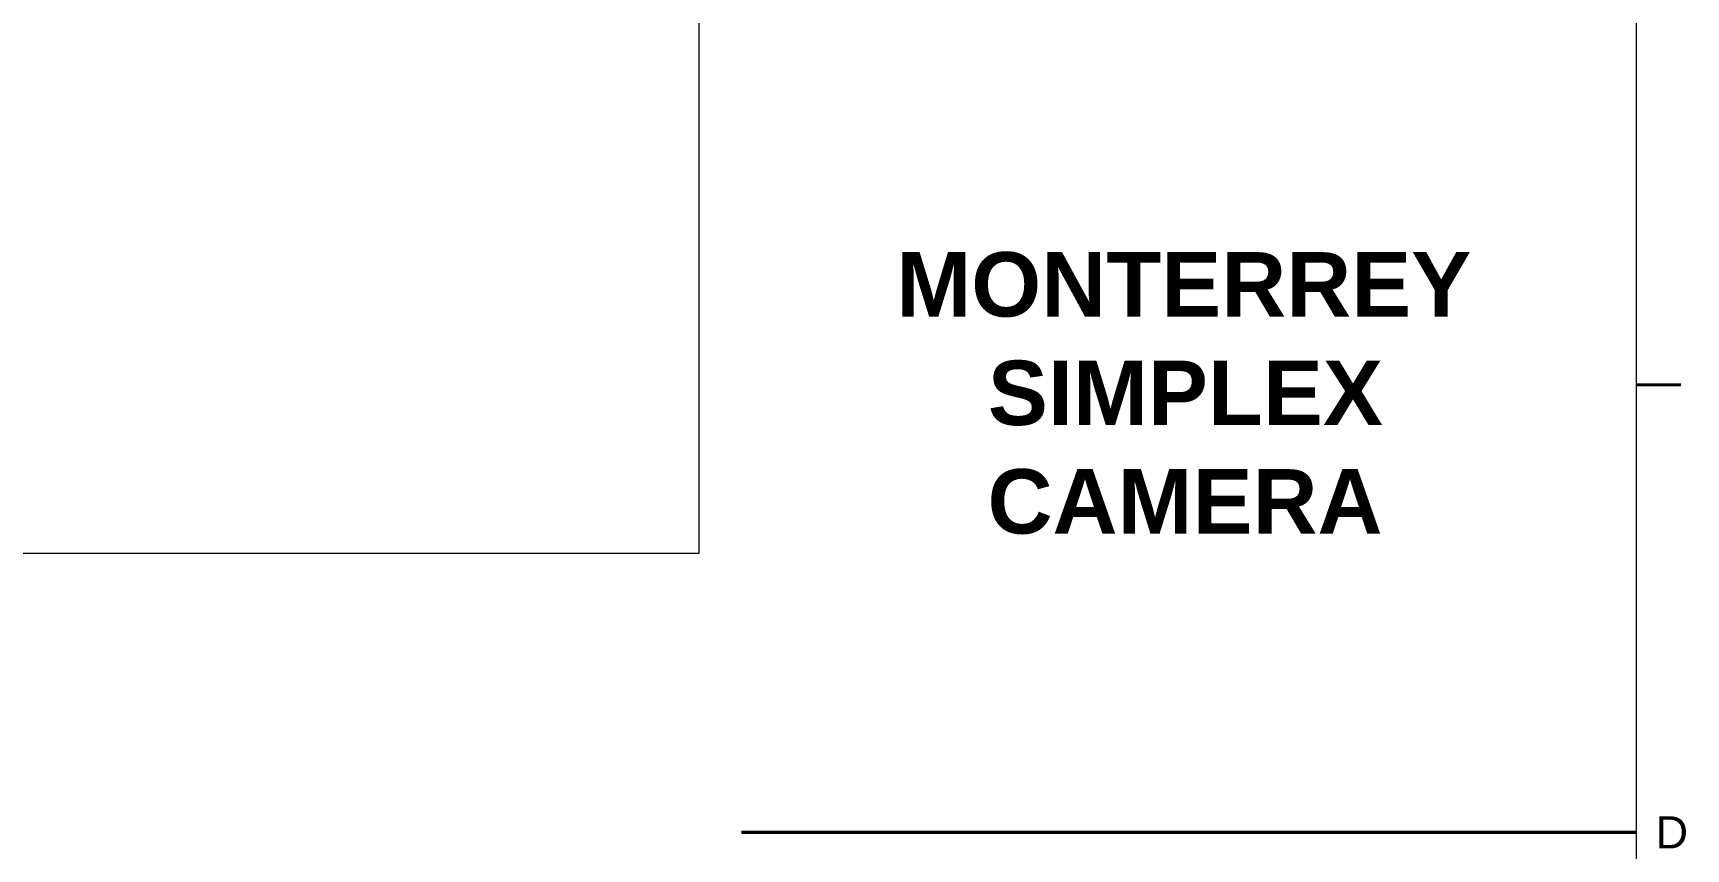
# Paper-space layout 'A722' of a CAD drawing. Header units: centimetres, sheet in millimetres. Extents: x 13 to 579, y 10 to 416.
# Drawn here: x 483.5 to 575.8, y 212 to 257.5 of the extents above; entities that cross this region are included whole.
import ezdxf
from ezdxf.enums import TextEntityAlignment as Align

# ---------------------------------------------------------------- set-up
doc = ezdxf.new("R2010")
doc.units = ezdxf.units.CM
for name, color, linetype, lineweight in [('G-ANNO-NPLT', 2, 'Continuous', 18), ('G-ANNO-TEXT', 3, 'Continuous', 18), ('G-ANNO-TTLB', 3, 'Continuous', 18)]:
    doc.layers.add(name, color=color, linetype=linetype, lineweight=lineweight)
doc.styles.add('ARIAL', font='arial.ttf')
doc.styles.add('ARIAL-BOLD', font='arialbd.ttf')

# ---------------------------------------------------------------- blocks, each defined once
blk = doc.blocks.new('BLOCK_TITLE')
at = {"layer": 'G-ANNO-TTLB', "const_width": 0.18}
blk.add_lwpolyline([(0, 200), (-50, 200)], dxfattribs=at)
at = {"layer": 'G-ANNO-TEXT', "style": 'ARIAL-BOLD'}
for tag, p, height in [('PROJECT_TITLE_001', (-41.196, 228.219), 3.6), ('PROJECT_TITLE_002', (-36.081, 222.158), 3.6), ('PROJECT_TITLE_003', (-34.579, 216.097), 3.6), ('STUDENTS_001', (-30.84, 153.055), 1.8), ('DRAWING_TITLE_001', (-32.359, 142.662), 1.8), ('NOTES_001', (-25.172, 124.1), 1.8), ('FILENAME_001', (-38.649, 109.01), 1.8)]:
    blk.add_attdef(tag, p, '', height=height, dxfattribs=at)
at = {"layer": 'G-ANNO-TEXT', "style": 'ARIAL-BOLD', "flags": 2}
for tag, p in [('CLASS_001', (-38.723, 194.274)), ('CLASS_002', (-34.958, 191.243)), ('PROFESSOR_001', (-35.553, 175.357))]:
    blk.add_attdef(tag, p, '', height=1.8, dxfattribs=at)
at = {"layer": 'G-ANNO-TEXT', "style": 'ARIAL-BOLD'}
for tag, p in [('VERSION_9', (-49, 92.5)), ('VERSION_8', (-49, 87.5)), ('VERSION_7', (-49, 82.5)), ('VERSION_6', (-49, 77.5)), ('VERSION_5', (-49, 72.5)), ('VERSION_4', (-49, 67.5)), ('VERSION_3', (-49, 62.5)), ('VERSION_2', (-49, 57.5)), ('VERSION_1', (-49, 52.5)), ('SHEET_TOTAL', (-5.681, 47.981)), ('DATE', (-39.015, 5.53)), ('REV', (-39.015, 2.506))]:
    blk.add_attdef(tag, text='', height=1.8, dxfattribs=at).set_placement(p, align=Align.MIDDLE_LEFT)
for tag, p in [('DATA_9', (-2.806, 92.5)), ('DATA_8', (-2.806, 87.5)), ('DATA_7', (-2.806, 82.5)), ('DATA_6', (-2.806, 77.5)), ('DATA_5', (-2.806, 72.5)), ('DATA_4', (-2.806, 67.5)), ('DATA_3', (-2.806, 62.5)), ('DATA_2', (-2.806, 57.5)), ('DATA_1', (-2.806, 52.5)), ('SHEET_COPY', (-11.423, 47.981)), ('SCALE', (-4.416, 5.53))]:
    blk.add_attdef(tag, text='', height=1.8, dxfattribs=at).set_placement(p, align=Align.MIDDLE_RIGHT)
blk.add_attdef('SHEET', text='', height=9.6, dxfattribs=at).set_placement((-25, 25), align=Align.MIDDLE_CENTER)

psp = doc.layouts.new('A722')

# ---------------------------------------------------------------- linework, layer by layer
at = {"layer": 'G-ANNO-NPLT'}
psp.add_lwpolyline([(36.852, 409.772), (520.662, 409.772), (520.662, 228.465), (36.852, 228.465)], close=True, dxfattribs=at)
at = {"layer": 'G-ANNO-TTLB'}
psp.add_line((573.053, 13.476), (573.053, 411.892), dxfattribs=at)
at = {"layer": 'G-ANNO-TTLB', "const_width": 0.18, "flags": 128}
psp.add_lwpolyline([(575.553, 237.892), (573.053, 237.892)], dxfattribs=at)

# ---------------------------------------------------------------- texts
at = {"layer": 'G-ANNO-TEXT', "style": 'ARIAL'}
psp.add_text('D', height=1.8, dxfattribs=at).set_placement((575.037, 212.892), align=Align.MIDDLE_CENTER)

# ---------------------------------------------------------------- next in the draw order: block references
ref = psp.add_blockref('BLOCK_TITLE', (573.053, 12.892))
ref.add_attrib('PROJECT_TITLE_001', 'MONTERREY', (531.7, 241.702), dxfattribs={"layer": 'G-ANNO-TEXT', "height": 3.6, "style": 'ARIAL-BOLD'})
ref.add_attrib('PROJECT_TITLE_002', 'SIMPLEX', (536.821, 235.641), dxfattribs={"layer": 'G-ANNO-TEXT', "height": 3.6, "style": 'ARIAL-BOLD'})
ref.add_attrib('PROJECT_TITLE_003', 'CAMERA', (536.801, 229.579), dxfattribs={"layer": 'G-ANNO-TEXT', "height": 3.6, "style": 'ARIAL-BOLD'})

doc.saveas('drawing.dxf')
